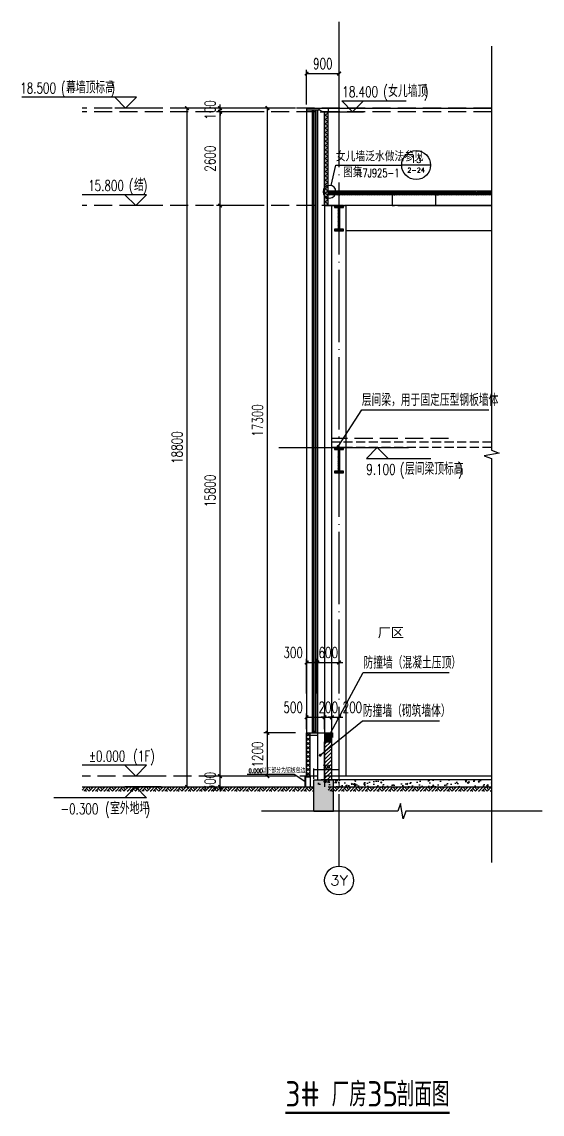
# Model space of a CAD drawing. Extents: x -1899985 to -450366, y 556196 to 2151267.
# Drawn here: x -496026 to -481625, y 558897 to 589146 of the extents above; entities that cross this region are included whole.
import ezdxf
from ezdxf.enums import TextEntityAlignment as Align

# ---------------------------------------------------------------- set-up
doc = ezdxf.new("R2010")
doc.units = 0
doc.header["$LTSCALE"] = 1000
doc.header["$MEASUREMENT"] = 0
for name, pattern in [('__DASH', [0.35, 0.25, -0.1]), ('DASH', [0.35, 0.25, -0.1]), ('DOTE', [2.42, 2, -0.2, 0.02, -0.2])]:
    doc.linetypes.add(name, pattern=pattern)
doc.layers.get('Defpoints').update_dxf_attribs({"color": 210})
for name, color, linetype in [('A-AXIS-D', 1, 'Continuous'), ('A-AXIS-DOTE', 14, 'DOTE'), ('A-AXIS-DP', 126, 'Continuous'), ('A-AXIS-SYMB', 3, 'Continuous'), ('A-CURTAIN', 134, 'Continuous'), ('A-HATCH-1', 252, 'Continuous'), ('A-HATCH-2', 251, 'Continuous'), ('A-LIN-V', 9, 'Continuous'), ('A-SFCE', 30, 'Continuous'), ('A-WINDOW', 140, 'Continuous'), ('AS-COLN', 6, 'Continuous'), ('AS-WALL', 40, 'Continuous'), ('DIM_ELEV', 3, 'Continuous'), ('DIM_LEAD', 3, 'Continuous'), ('DIM_SYMB', 3, 'Continuous'), ('PUB_HATCH', 8, 'Continuous'), ('PUB_TEXT', 7, 'Continuous'), ('建-墙-填充', 8, 'Continuous'), ('建-柱-钢', 9, 'Continuous')]:
    doc.layers.add(name, color=color, linetype=linetype)
doc.layers.add('A-加建区域', color=47, linetype='Continuous', plot=False)
doc.styles.add('_TCH_AXIS', font='COMPLEX', dxfattribs={"bigfont": 'GBCBIG'})
doc.styles.add('_TCH_DIM', font='SIMPLEX', dxfattribs={"bigfont": 'GBCBIG'})
doc.styles.add('_TCH_DIM_T3', font='SIMPLEX', dxfattribs={"width": 0.705882, "bigfont": 'GBCBIG'})
doc.styles.get("Standard").update_dxf_attribs({"font": 'gbenor.shx', "bigfont": 'gbcbig.shx'})
doc.styles.add('图框', font='')
doc.styles.get('图框').set_extended_font_data('SimSun')
doc.dimstyles.new('_TCH_ARCH&&100', dxfattribs={"dimtxt": 297.5, "dimasz": 100, "dimexe": 100, "dimexo": 100, "dimgap": 126.25, "dimtad": 1, "dimdec": 0, "dimzin": 0, "dimdsep": 46, "dimtxsty": '_TCH_DIM_T3', "dimblk": 'ARCHTICK', "dimcen": 0.09, "dimclrt": 7, "dimazin": 2, "dimtfac": 1, "dimtdec": 0, "dimtix": 1, "dimtmove": 2, "dimatfit": 3, "dimfxl": 0, "dimtolj": 1, "dimtzin": 0, "dimarcsym": 0})
doc.dimstyles.new('_TCH_ARCH&&30', dxfattribs={"dimtxt": 89.25, "dimasz": 30, "dimexe": 30, "dimexo": 30, "dimgap": 37.875, "dimtad": 1, "dimdec": 0, "dimzin": 0, "dimdsep": 46, "dimtxsty": '_TCH_DIM_T3', "dimblk": 'ARCHTICK', "dimcen": 0.09, "dimclrt": 7, "dimazin": 2, "dimtfac": 1, "dimtdec": 0, "dimtix": 1, "dimtmove": 2, "dimatfit": 3, "dimfxl": 0, "dimtolj": 1, "dimtzin": 0, "dimarcsym": 0})
pattern_1 = [(45, (60, 0), (-60.000061, 60.000061), []), (135, (60, 0), (-60.000061, -60.000061), [])]
pattern_2 = [(45, (0, 0), (-35.355339, 35.355339), []), (45, (23.57, 0), (-35.355339, 35.355339), [])]

# ---------------------------------------------------------------- blocks, each defined once
blk = doc.blocks.new('42343')
at = {"layer": 'A-CURTAIN', "const_width": 15}
blk.add_lwpolyline([(-1579953, 568257), (-1580003, 568257), (-1580003, 567957)], dxfattribs=at)
at = {"layer": 'A-CURTAIN'}
blk.add_lwpolyline([(-1579953, 568237), (-1579983, 568237), (-1579983, 567957)], dxfattribs=at)
at = {"layer": 'A-LIN-V'}
blk.add_line((-1579853, 568237), (-1579853, 567957), dxfattribs=at)
at = {"layer": 'DIM_LEAD'}
for p, q in [((-1580293, 568303), (-1581600, 568303)), ((-1580003, 568107), (-1580293, 568303))]:
    blk.add_line(p, q, dxfattribs=at)
blk.add_lwpolyline([(-1580003, 568107, 0, 32, 0), (-1580102, 568175, 0, 0, 0)], format="xyseb", dxfattribs=at)
at = {"layer": 'PUB_TEXT', "style": '_TCH_DIM', "width": 0.705882}
blk.add_text('0.000', height=119, dxfattribs=at).set_placement((-1581558, 568345))
at = {"layer": 'PUB_TEXT', "style": '_TCH_DIM'}
blk.add_text('以下部分为铝板包边', height=135, dxfattribs=at).set_placement((-1581198, 568345))
blk = doc.blocks.new('_ArchTick')
at = {"color": 0, "linetype": 'ByBlock', "const_width": 0.4}
blk.add_lwpolyline([(-0.5, -0.5), (0.5, 0.5)], dxfattribs=at)
blk = doc.blocks.new('*D110')
at = {"layer": 'A-AXIS-DP', "color": 0, "lineweight": -2}
for p, q in [((-487946, 568187), (-487946, 568468)), ((-487946, 568438), (-487246, 568438)), ((-487246, 568187), (-487246, 568468))]:
    blk.add_line(p, q, dxfattribs=at)
at = {"layer": 'Defpoints', "color": 0}
for p in [(-487246, 568438), (-487946, 568157), (-487246, 568157)]:
    blk.add_point(p, dxfattribs=at)
at = {"layer": 'A-AXIS-DP', "color": 0, "lineweight": -2, "xscale": 30, "yscale": 30, "zscale": 30, "rotation": 180}
blk.add_blockref('_ArchTick', (-487946, 568438), dxfattribs=at)
at = {"layer": 'A-AXIS-DP', "color": 0, "lineweight": -2, "xscale": 30, "yscale": 30, "zscale": 30}
blk.add_blockref('_ArchTick', (-487246, 568438), dxfattribs=at)
at = {"layer": 'A-AXIS-DP', "color": 7, "insert": (-487596, 568520), "char_height": 89.2, "attachment_point": 5, "style": '_TCH_DIM_T3'}
blk.add_mtext('\\A1;700', dxfattribs=at)
blk = doc.blocks.new('*D133')
at = {"layer": 'A-AXIS-DP', "color": 0, "lineweight": -2}
for p, q in [((-488146, 569557), (-488146, 569988)), ((-488146, 569888), (-487646, 569888)), ((-487646, 569557), (-487646, 569988))]:
    blk.add_line(p, q, dxfattribs=at)
at = {"layer": 'Defpoints', "color": 0}
for p in [(-487646, 569888), (-488146, 569457), (-487646, 569457)]:
    blk.add_point(p, dxfattribs=at)
at = {"layer": 'A-AXIS-DP', "color": 0, "lineweight": -2, "xscale": 100, "yscale": 100, "zscale": 100, "rotation": 180}
blk.add_blockref('_ArchTick', (-488146, 569888), dxfattribs=at)
at = {"layer": 'A-AXIS-DP', "color": 0, "lineweight": -2, "xscale": 100, "yscale": 100, "zscale": 100}
blk.add_blockref('_ArchTick', (-487646, 569888), dxfattribs=at)
at = {"layer": 'A-AXIS-DP', "color": 7, "insert": (-488516, 570163), "char_height": 297.5, "attachment_point": 5, "style": '_TCH_DIM_T3'}
blk.add_mtext('\\A1;500', dxfattribs=at)
blk = doc.blocks.new('*D134')
at = {"layer": 'A-AXIS-DP', "color": 0, "lineweight": -2}
for p, q in [((-487646, 569888), (-487746, 569888)), ((-487646, 569557), (-487646, 569988)), ((-487646, 569888), (-487446, 569888)), ((-487446, 569557), (-487446, 569988)), ((-487446, 569888), (-487346, 569888))]:
    blk.add_line(p, q, dxfattribs=at)
at = {"layer": 'Defpoints', "color": 0}
for p in [(-487446, 569888), (-487646, 569457), (-487446, 569457)]:
    blk.add_point(p, dxfattribs=at)
at = {"layer": 'A-AXIS-DP', "color": 0, "lineweight": -2, "xscale": 100, "yscale": 100, "zscale": 100}
blk.add_blockref('_ArchTick', (-487646, 569888), dxfattribs=at)
at = {"layer": 'A-AXIS-DP', "color": 0, "lineweight": -2, "xscale": 100, "yscale": 100, "zscale": 100, "rotation": 180}
blk.add_blockref('_ArchTick', (-487446, 569888), dxfattribs=at)
at = {"layer": 'A-AXIS-DP', "color": 7, "insert": (-487546, 570163), "char_height": 297.5, "attachment_point": 5, "style": '_TCH_DIM_T3'}
blk.add_mtext('\\A1;200', dxfattribs=at)
blk = doc.blocks.new('*D135')
at = {"layer": 'A-AXIS-DP', "color": 0, "lineweight": -2}
for p, q in [((-487446, 569888), (-487546, 569888)), ((-487446, 569557), (-487446, 569988)), ((-487446, 569888), (-487246, 569888)), ((-487246, 569557), (-487246, 569988)), ((-487246, 569888), (-487146, 569888))]:
    blk.add_line(p, q, dxfattribs=at)
at = {"layer": 'Defpoints', "color": 0}
for p in [(-487246, 569888), (-487446, 569457), (-487246, 569457)]:
    blk.add_point(p, dxfattribs=at)
at = {"layer": 'A-AXIS-DP', "color": 0, "lineweight": -2, "xscale": 100, "yscale": 100, "zscale": 100}
blk.add_blockref('_ArchTick', (-487446, 569888), dxfattribs=at)
at = {"layer": 'A-AXIS-DP', "color": 0, "lineweight": -2, "xscale": 100, "yscale": 100, "zscale": 100, "rotation": 180}
blk.add_blockref('_ArchTick', (-487246, 569888), dxfattribs=at)
at = {"layer": 'A-AXIS-DP', "color": 7, "insert": (-486876, 570163), "char_height": 297.5, "attachment_point": 5, "style": '_TCH_DIM_T3'}
blk.add_mtext('\\A1;200', dxfattribs=at)
blk = doc.blocks.new('*D180')
at = {"layer": 'A-AXIS-DP', "color": 0, "lineweight": -2}
for p, q in [((-488146, 570549), (-488146, 571505)), ((-488146, 571405), (-487846, 571405)), ((-487846, 570549), (-487846, 571505))]:
    blk.add_line(p, q, dxfattribs=at)
at = {"layer": 'Defpoints', "color": 0}
for p in [(-487846, 571405), (-488146, 570449), (-487846, 570449)]:
    blk.add_point(p, dxfattribs=at)
at = {"layer": 'A-AXIS-DP', "color": 0, "lineweight": -2, "xscale": 100, "yscale": 100, "zscale": 100, "rotation": 180}
blk.add_blockref('_ArchTick', (-488146, 571405), dxfattribs=at)
at = {"layer": 'A-AXIS-DP', "color": 0, "lineweight": -2, "xscale": 100, "yscale": 100, "zscale": 100}
blk.add_blockref('_ArchTick', (-487846, 571405), dxfattribs=at)
at = {"layer": 'A-AXIS-DP', "color": 7, "insert": (-488516, 571680), "char_height": 297.5, "attachment_point": 5, "style": '_TCH_DIM_T3'}
blk.add_mtext('\\A1;300', dxfattribs=at)
blk = doc.blocks.new('*D181')
at = {"layer": 'A-AXIS-DP', "color": 0, "lineweight": -2}
for p, q in [((-487846, 571405), (-487946, 571405)), ((-487846, 570549), (-487846, 571505)), ((-487846, 571405), (-487246, 571405)), ((-487246, 570549), (-487246, 571505)), ((-487246, 571405), (-487146, 571405))]:
    blk.add_line(p, q, dxfattribs=at)
at = {"layer": 'Defpoints', "color": 0}
for p in [(-487246, 571405), (-487846, 570449), (-487246, 570449)]:
    blk.add_point(p, dxfattribs=at)
at = {"layer": 'A-AXIS-DP', "color": 0, "lineweight": -2, "xscale": 100, "yscale": 100, "zscale": 100}
blk.add_blockref('_ArchTick', (-487846, 571405), dxfattribs=at)
at = {"layer": 'A-AXIS-DP', "color": 0, "lineweight": -2, "xscale": 100, "yscale": 100, "zscale": 100, "rotation": 180}
blk.add_blockref('_ArchTick', (-487246, 571405), dxfattribs=at)
at = {"layer": 'A-AXIS-DP', "color": 7, "insert": (-487546, 571680), "char_height": 297.5, "attachment_point": 5, "style": '_TCH_DIM_T3'}
blk.add_mtext('\\A1;600', dxfattribs=at)
blk = doc.blocks.new('*D182')
at = {"layer": 'A-AXIS-DP', "color": 0, "lineweight": -2}
for p, q in [((-488146, 586857), (-488146, 587813)), ((-487246, 586857), (-487246, 587813)), ((-488146, 587713), (-487246, 587713))]:
    blk.add_line(p, q, dxfattribs=at)
at = {"layer": 'Defpoints', "color": 0}
for p in [(-487246, 587713), (-488146, 586757), (-487246, 586757)]:
    blk.add_point(p, dxfattribs=at)
at = {"layer": 'A-AXIS-DP', "color": 0, "lineweight": -2, "xscale": 100, "yscale": 100, "zscale": 100, "rotation": 180}
blk.add_blockref('_ArchTick', (-488146, 587713), dxfattribs=at)
at = {"layer": 'A-AXIS-DP', "color": 0, "lineweight": -2, "xscale": 100, "yscale": 100, "zscale": 100}
blk.add_blockref('_ArchTick', (-487246, 587713), dxfattribs=at)
at = {"layer": 'A-AXIS-DP', "color": 7, "insert": (-487696, 587988), "char_height": 297.5, "attachment_point": 5, "style": '_TCH_DIM_T3'}
blk.add_mtext('\\A1;900', dxfattribs=at)
blk = doc.blocks.new('*D183')
at = {"layer": 'A-AXIS-D', "color": 0, "lineweight": -2}
for p, q in [((-489740, 568257), (-490640, 568257)), ((-490540, 568257), (-490540, 568357)), ((-490540, 567957), (-490540, 568257)), ((-489740, 567957), (-490640, 567957)), ((-490540, 567957), (-490540, 567857))]:
    blk.add_line(p, q, dxfattribs=at)
at = {"layer": 'Defpoints', "color": 0}
for p in [(-490540, 568257), (-489640, 568257), (-489640, 567957)]:
    blk.add_point(p, dxfattribs=at)
at = {"layer": 'A-AXIS-D', "color": 0, "lineweight": -2, "xscale": 100, "yscale": 100, "zscale": 100}
for p, rotation in [((-490540, 568257), 270), ((-490540, 567957), 90)]:
    blk.add_blockref('_ArchTick', p, dxfattribs=dict(at, rotation=rotation))
at = {"layer": 'A-AXIS-D', "color": 7, "insert": (-490815, 568107), "char_height": 297.5, "attachment_point": 5, "rotation": 90, "style": '_TCH_DIM_T3'}
blk.add_mtext('\\A1;300', dxfattribs=at)
blk = doc.blocks.new('*D184')
at = {"layer": 'A-AXIS-D', "color": 0, "lineweight": -2}
for p, q in [((-489740, 584057), (-490640, 584057)), ((-490540, 568257), (-490540, 584057)), ((-489740, 568257), (-490640, 568257))]:
    blk.add_line(p, q, dxfattribs=at)
at = {"layer": 'Defpoints', "color": 0}
for p in [(-490540, 584057), (-489640, 584057), (-489640, 568257)]:
    blk.add_point(p, dxfattribs=at)
at = {"layer": 'A-AXIS-D', "color": 0, "lineweight": -2, "xscale": 100, "yscale": 100, "zscale": 100}
for p, rotation in [((-490540, 584057), 90), ((-490540, 568257), 270)]:
    blk.add_blockref('_ArchTick', p, dxfattribs=dict(at, rotation=rotation))
at = {"layer": 'A-AXIS-D', "color": 7, "insert": (-490815, 576157), "char_height": 297.5, "attachment_point": 5, "rotation": 90, "style": '_TCH_DIM_T3'}
blk.add_mtext('\\A1;15800', dxfattribs=at)
blk = doc.blocks.new('*D185')
at = {"layer": 'A-AXIS-D', "color": 0, "lineweight": -2}
for p, q in [((-489740, 586657), (-490640, 586657)), ((-490540, 584057), (-490540, 586657)), ((-489740, 584057), (-490640, 584057))]:
    blk.add_line(p, q, dxfattribs=at)
at = {"layer": 'Defpoints', "color": 0}
for p in [(-490540, 586657), (-489640, 586657), (-489640, 584057)]:
    blk.add_point(p, dxfattribs=at)
at = {"layer": 'A-AXIS-D', "color": 0, "lineweight": -2, "xscale": 100, "yscale": 100, "zscale": 100}
for p, rotation in [((-490540, 586657), 90), ((-490540, 584057), 270)]:
    blk.add_blockref('_ArchTick', p, dxfattribs=dict(at, rotation=rotation))
at = {"layer": 'A-AXIS-D', "color": 7, "insert": (-490815, 585357), "char_height": 297.5, "attachment_point": 5, "rotation": 90, "style": '_TCH_DIM_T3'}
blk.add_mtext('\\A1;2600', dxfattribs=at)
blk = doc.blocks.new('*D186')
at = {"layer": 'A-AXIS-D', "color": 0, "lineweight": -2}
for p, q in [((-490540, 586757), (-490540, 586857)), ((-489740, 586757), (-490640, 586757)), ((-489740, 586657), (-490640, 586657)), ((-490540, 586657), (-490540, 586757)), ((-490540, 586657), (-490540, 586557))]:
    blk.add_line(p, q, dxfattribs=at)
at = {"layer": 'Defpoints', "color": 0}
for p in [(-490540, 586757), (-489640, 586757), (-489640, 586657)]:
    blk.add_point(p, dxfattribs=at)
at = {"layer": 'A-AXIS-D', "color": 0, "lineweight": -2, "xscale": 100, "yscale": 100, "zscale": 100}
for p, rotation in [((-490540, 586757), 270), ((-490540, 586657), 90)]:
    blk.add_blockref('_ArchTick', p, dxfattribs=dict(at, rotation=rotation))
at = {"layer": 'A-AXIS-D', "color": 7, "insert": (-490815, 586707), "char_height": 297.5, "attachment_point": 5, "rotation": 90, "style": '_TCH_DIM_T3'}
blk.add_mtext('\\A1;100', dxfattribs=at)
blk = doc.blocks.new('*D187')
at = {"layer": 'A-AXIS-D', "color": 0, "lineweight": -2}
for p, q in [((-490629, 586757), (-491554, 586757)), ((-491454, 567957), (-491454, 586757)), ((-490629, 567957), (-491554, 567957))]:
    blk.add_line(p, q, dxfattribs=at)
at = {"layer": 'Defpoints', "color": 0}
for p in [(-491454, 586757), (-490529, 586757), (-490529, 567957)]:
    blk.add_point(p, dxfattribs=at)
at = {"layer": 'A-AXIS-D', "color": 0, "lineweight": -2, "xscale": 100, "yscale": 100, "zscale": 100}
for p, rotation in [((-491454, 586757), 90), ((-491454, 567957), 270)]:
    blk.add_blockref('_ArchTick', p, dxfattribs=dict(at, rotation=rotation))
at = {"layer": 'A-AXIS-D', "color": 7, "insert": (-491729, 577357), "char_height": 297.5, "attachment_point": 5, "rotation": 90, "style": '_TCH_DIM_T3'}
blk.add_mtext('\\A1;18800', dxfattribs=at)
blk = doc.blocks.new('*D188')
at = {"layer": 'A-AXIS-DP', "color": 0, "lineweight": -2}
for p, q in [((-488455, 569457), (-489328, 569457)), ((-489228, 568257), (-489228, 569457)), ((-488455, 568257), (-489328, 568257))]:
    blk.add_line(p, q, dxfattribs=at)
at = {"layer": 'Defpoints', "color": 0}
for p in [(-489228, 569457), (-488355, 569457), (-488355, 568257)]:
    blk.add_point(p, dxfattribs=at)
at = {"layer": 'A-AXIS-DP', "color": 0, "lineweight": -2, "xscale": 100, "yscale": 100, "zscale": 100}
for p, rotation in [((-489228, 569457), 90), ((-489228, 568257), 270)]:
    blk.add_blockref('_ArchTick', p, dxfattribs=dict(at, rotation=rotation))
at = {"layer": 'A-AXIS-DP', "color": 7, "insert": (-489503, 568857), "char_height": 297.5, "attachment_point": 5, "rotation": 90, "style": '_TCH_DIM_T3'}
blk.add_mtext('\\A1;1200', dxfattribs=at)
blk = doc.blocks.new('*D189')
at = {"layer": 'A-AXIS-DP', "color": 0, "lineweight": -2}
for p, q in [((-488455, 586757), (-489328, 586757)), ((-489228, 569457), (-489228, 586757)), ((-488455, 569457), (-489328, 569457))]:
    blk.add_line(p, q, dxfattribs=at)
at = {"layer": 'Defpoints', "color": 0}
for p in [(-489228, 586757), (-488355, 586757), (-488355, 569457)]:
    blk.add_point(p, dxfattribs=at)
at = {"layer": 'A-AXIS-DP', "color": 0, "lineweight": -2, "xscale": 100, "yscale": 100, "zscale": 100}
for p, rotation in [((-489228, 586757), 90), ((-489228, 569457), 270)]:
    blk.add_blockref('_ArchTick', p, dxfattribs=dict(at, rotation=rotation))
at = {"layer": 'A-AXIS-DP', "color": 7, "insert": (-489503, 578107), "char_height": 297.5, "attachment_point": 5, "rotation": 90, "style": '_TCH_DIM_T3'}
blk.add_mtext('\\A1;17300', dxfattribs=at)
blk = doc.blocks.new('CURVEPATTERNLIB$SYSLIB$岩棉板')
at = {"color": 0}
for p, q in [((0, -17), (12, -67)), ((12, -67), (24, -17))]:
    blk.add_line(p, q, dxfattribs=at)
for centre, start, end in [((12, -17), 0, 180), ((0, -67), 270, 0), ((24, -67), 180, 270)]:
    blk.add_arc(centre, 12, start, end, dxfattribs=at)
blk = doc.blocks.new('$LinePat$素土夯实')
at = {"color": 0}
for p, q in [((0, -210), (210, 0)), ((120, -300), (420, 0)), ((420, 0), (608, -188)), ((495, -300), (795, 0)), ((615, 0), (705, -90)), ((210, -210), (300, -300)), ((315, -105), (502, -293)), ((705, -300), (795, -210))]:
    blk.add_line(p, q, dxfattribs=at)
blk = doc.blocks.new('_FZH')
blk.add_lwpolyline([(-0.5, -0.5), (0.5, -0.5), (0.5, 0.5), (-0.5, 0.5)], close=True)
at = {"layer": 'PUB_HATCH'}
blk.add_solid([(-0.5, -0.5), (0.5, -0.5), (-0.5, 0.5), (0.5, 0.5)], dxfattribs=at)

msp = doc.modelspace()

# ---------------------------------------------------------------- hatches: boundary and pattern name
at = {"layer": 'A-HATCH-1'}
h = msp.add_hatch(dxfattribs=at)
h.set_pattern_fill('混凝土', color=256, scale=50)
h.set_pattern_definition([(50, (0, 0), (358.63009, -31.37607), [37.5, -412.5]), (355, (0, 0), (-69.37567, 376.09607), [30, -330]), (100.4514, (29.9, -2.6), (289.25469, 344.71977), [31.8701, -350.57106]), (46.1842, (0, 100), (533.62052, -82.7595), [56.25, -618.75]), (96.6356, (44.47, 93.1), (467.33135, 487.05894), [47.80514, -525.8565]), (351.1842, (0, 100), (467.33097, 487.0593), [45, -495]), (21, (50, 75), (298.45353, -201.30945), [37.5, -412.5]), (326, (50, 75), (121.65767, 362.57502), [30, -330]), (71.4514, (74.87, 58.22), (420.11131, 161.26525), [31.8701, -350.57106]), (37.5, (0, 0), (6.079928, 166.446927), [0, -326, 0, -335, 0, -331.25]), (7.5, (0, 0), (131.53477, 197.205856), [0, -191, 0, -318.5, 0, -126.25]), (327.5, (-111.5, 0), (266.911218, -11.277436), [0, -125, 0, -390, 0, -517.5]), (317.5, (-161.5, 0), (291.593085, 50.05249), [0, -162.5, 0, -259, 0, -367.5])])
h.paths.add_polyline_path([(-483023.6, 567957.5), (-483023.6, 568157.5), (-487846, 568157.5), (-487846, 567957.5)])
at = {"layer": 'PUB_HATCH'}
h = msp.add_hatch(dxfattribs=at)
h.set_pattern_fill('多孔材料', color=256, scale=30, style=0)
h.set_pattern_definition(pattern_1)
h.paths.add_polyline_path([(-487546, 584057.5), (-487546, 586657.5), (-487646, 586657.5), (-487646, 584057.5)])
h = msp.add_hatch(dxfattribs=at)
h.set_pattern_fill('多孔材料', color=256, scale=30, style=0)
h.set_pattern_definition(pattern_1)
h.paths.add_polyline_path([(-488046, 568237.5), (-488046, 569457.5), (-488146, 569457.5), (-488146, 568237.5)])
h = msp.add_hatch(dxfattribs=at)
h.set_pattern_fill('普通砖', color=256, scale=30, style=0)
h.set_pattern_definition([(45, (0, 53.85), (-53.03303, 53.03303), [])])
h.paths.add_polyline_path([(-487446, 569207.5), (-487646, 569207.5), (-487646, 568157.5), (-487446, 568157.5)])
msp.add_hatch(color=256, dxfattribs=at).paths.add_polyline_path([(-487396, 567290), (-487396, 568157.5), (-487946, 568157.5), (-487946, 567290)])
at = {"layer": '建-墙-填充'}
h = msp.add_hatch(dxfattribs=at)
h.set_pattern_fill('金属', color=256, scale=20, style=0)
h.set_pattern_definition(pattern_2)
h.paths.add_polyline_path([(-487371, 584057.5), (-487371, 584007.5), (-487271, 584007.5), (-487271, 583407.5), (-487371, 583407.5), (-487371, 583357.5), (-487121, 583357.5), (-487121, 583407.5), (-487221, 583407.5), (-487221, 584007.5), (-487121, 584007.5), (-487121, 584057.5)])
h = msp.add_hatch(dxfattribs=at)
h.set_pattern_fill('金属', color=256, scale=20, style=0)
h.set_pattern_definition(pattern_2)
h.paths.add_polyline_path([(-487371, 577357.5), (-487371, 577307.5), (-487271, 577307.5), (-487271, 576707.5), (-487371, 576707.5), (-487371, 576657.5), (-487121, 576657.5), (-487121, 576707.5), (-487221, 576707.5), (-487221, 577307.5), (-487121, 577307.5), (-487121, 577357.5)])

# ---------------------------------------------------------------- linework, layer by layer
at = {"layer": 'A-AXIS-D'}
msp.add_circle((-487246, 565367.9), 400, dxfattribs=at)
at = {"layer": 'A-AXIS-DOTE'}
for p, q in [((-487246, 565758.8), (-487246, 589146)), ((-488915.1, 577357.5), (-485324.7, 577357.5))]:
    msp.add_line(p, q, dxfattribs=at)
at = {"layer": 'A-AXIS-DOTE', "linetype": '__DASH', "ltscale": 2}
for p, q in [((-483023.6, 586757.5), (-494361.2, 586757.5)), ((-483023.6, 586657.5), (-494361.2, 586657.5)), ((-483023.6, 584057.5), (-494361.2, 584057.5)), ((-484330.4, 568257.5), (-494361.2, 568257.5))]:
    msp.add_line(p, q, dxfattribs=at)
at = {"layer": 'A-AXIS-SYMB'}
for p, q in [((-487468.6, 584613.6), (-487331, 585179.2)), ((-487331, 585179.2), (-485512.7, 585179.2)), ((-484712.7, 585179.2), (-485512.7, 585179.2)), ((-487272.3, 577388.5), (-486614.9, 578403)), ((-486614.9, 578403), (-483104.5, 578403)), ((-487539.8, 569344.5), (-486578.6, 571127.6)), ((-486578.6, 571127.6), (-484199, 571127.6)), ((-487767, 568837.4), (-486599, 569792.1)), ((-486599, 569792.1), (-484462.5, 569792.1))]:
    msp.add_line(p, q, dxfattribs=at)
msp.add_lwpolyline([(-487333.3, 584441.5, 1), (-487687.4, 584441.5, 1)], format="xyb", close=True, dxfattribs=at)
at = {"layer": 'A-AXIS-SYMB', "const_width": 40}
for points in [[(-487283.2, 577371.8, 1), (-487261.5, 577405.3, 1)], [(-487549.3, 569326.9, 1), (-487530.3, 569362.1, 1)], [(-487782.5, 568824.7, 1), (-487751.5, 568850.1, 1)]]:
    msp.add_lwpolyline(points, format="xyb", close=True, dxfattribs=at)
at = {"layer": 'A-AXIS-SYMB'}
msp.add_circle((-485112.7, 585179.2), 400, dxfattribs=at)
at = {"layer": 'A-LIN-V'}
for p, q in [((-488146, 586757.5), (-487846, 586757.5)), ((-488146, 586757.5), (-488146, 569457.5)), ((-488146, 586707.5), (-487796, 586707.5)), ((-487846, 586757.5), (-483023.6, 586757.5)), ((-487846, 586707.5), (-487846, 568157.5)), ((-487646, 586657.5), (-487646, 567957.5)), ((-487246, 584057.5), (-487646, 584057.5)), ((-487646, 584057.5), (-487046, 584057.5)), ((-487446, 568257.5), (-487446, 584057.5)), ((-483023.6, 584057.5), (-487096, 584057.5)), ((-487046, 568257.5), (-487046, 584057.5)), ((-485621.6, 584057.5), (-486271.6, 584057.5)), ((-485621.6, 584057.5), (-483023.6, 584057.5)), ((-483023.6, 583357.5), (-487046, 583357.5))]:
    msp.add_line(p, q, dxfattribs=at)
for points in [[(-485708.4, 584337.5), (-485708.4, 584357.5), (-485778.4, 584357.5), (-485778.4, 584057.5), (-485708.4, 584057.5), (-485708.4, 584077.5)], [(-484508.4, 584337.5), (-484508.4, 584357.5), (-484578.4, 584357.5), (-484578.4, 584057.5), (-484508.4, 584057.5), (-484508.4, 584077.5)]]:
    msp.add_lwpolyline(points, dxfattribs=at)
at = {"layer": 'A-SFCE'}
msp.add_line((-483023.6, 568257.5), (-487646, 568257.5), dxfattribs=at)
at = {"layer": 'A-SFCE', "linetype": 'DASH'}
msp.add_lwpolyline([(-487846, 569457.5), (-487596, 569457.5), (-487426, 569457.5), (-487426, 569323.7)], dxfattribs=at)
at = {"layer": 'A-WINDOW'}
for p, q in [((-487986, 569507.5), (-487986, 586707.5)), ((-487953, 569507.5), (-487953, 586707.5)), ((-487919, 586707.5), (-487919, 569507.5)), ((-487886, 586707.5), (-487886, 569507.5))]:
    msp.add_line(p, q, dxfattribs=at)
for points in [[(-487796, 586757.5), (-487546, 586757.5), (-487546, 586657.5), (-487696, 586657.5), (-487796, 586707.5)], [(-488046, 569457.5), (-487846, 569457.5), (-487846, 569380.5), (-488046, 569380.5)], [(-487986, 569507.5), (-487886, 569507.5), (-487886, 569457.5), (-487986, 569457.5)]]:
    msp.add_lwpolyline(points, close=True, dxfattribs=at)
at = {"layer": 'A-加建区域', "linetype": '__DASH', "ltscale": 2}
msp.add_line((-484215.1, 577607.5), (-487446, 577607.5), dxfattribs=at)
at = {"layer": 'A-加建区域', "linetype": 'DASH'}
for points in [[(-483023.6, 577507.5), (-487446, 577507.5)], [(-483023.6, 577357.5), (-487446, 577357.5)]]:
    msp.add_lwpolyline(points, dxfattribs=at)
at = {"layer": 'AS-COLN'}
for p, q in [((-483023.6, 584457.5), (-487546, 584457.5)), ((-483023.6, 584357.5), (-487546, 584357.5)), ((-487946, 567290), (-487946, 568157.5)), ((-487946, 568157.5), (-487396, 568157.5)), ((-487396, 567290), (-487396, 568157.5)), ((-487946, 567290), (-487396, 567290))]:
    msp.add_line(p, q, dxfattribs=at)
for points in [[(-483023.6, 568157.5), (-487746, 568157.5)], [(-487546, 567957.5), (-483023.6, 567957.5)]]:
    msp.add_lwpolyline(points, dxfattribs=at)
at = {"layer": 'AS-WALL'}
for p, q in [((-487646, 584057.5), (-487646, 586657.5)), ((-487646, 586657.5), (-487546, 586657.5)), ((-487546, 584057.5), (-487546, 586657.5)), ((-487646, 584057.5), (-487546, 584057.5)), ((-488146, 568237.5), (-488146, 569457.5)), ((-488146, 569457.5), (-488046, 569457.5)), ((-488046, 569457.5), (-487846, 569457.5)), ((-488046, 568237.5), (-488046, 569457.5)), ((-487646, 568157.5), (-487646, 569207.5)), ((-487446, 568157.5), (-487446, 569207.5)), ((-488146, 568237.5), (-488046, 568237.5)), ((-487646, 568157.5), (-487446, 568157.5))]:
    msp.add_line(p, q, dxfattribs=at)
msp.add_lwpolyline([(-494361.2, 567957.5), (-487946, 567957.5), (-487946, 567957.5)], dxfattribs=at)
at = {"layer": 'DIM_ELEV'}
for p, q in [((-492852.9, 587057.5), (-496026.2, 587057.5)), ((-493152.9, 586757.5), (-493452.9, 587057.5)), ((-493152.9, 586757.5), (-492852.9, 587057.5)), ((-486873.3, 586657.5), (-487173.3, 586957.5)), ((-487173.3, 586957.5), (-485385.3, 586957.5)), ((-486873.3, 586657.5), (-486573.3, 586957.5)), ((-492452.9, 586757.5), (-493452.9, 586757.5)), ((-487773.3, 586657.5), (-486573.3, 586657.5)), ((-492573.2, 584357.5), (-494361.2, 584357.5)), ((-492873.2, 584057.5), (-493173.2, 584357.5)), ((-492873.2, 584057.5), (-492573.2, 584357.5)), ((-492173.2, 584057.5), (-493173.2, 584057.5)), ((-487191.2, 577357.5), (-485890.1, 577357.5)), ((-486190.1, 577357.5), (-486490.1, 577057.5)), ((-486190.1, 577357.5), (-485890.1, 577057.5)), ((-486490.1, 577057.5), (-484702.1, 577057.5)), ((-492573.2, 568557.5), (-494361.2, 568557.5)), ((-492873.2, 568257.5), (-493173.2, 568557.5)), ((-492873.2, 568257.5), (-492573.2, 568557.5)), ((-492173.2, 568257.5), (-493173.2, 568257.5)), ((-492873.2, 567957.5), (-493173.2, 567657.5)), ((-492173.2, 567957.5), (-493173.2, 567957.5)), ((-492873.2, 567957.5), (-492573.2, 567657.5)), ((-492573.2, 567657.5), (-495143, 567657.5))]:
    msp.add_line(p, q, dxfattribs=at)
at = {"layer": 'DIM_SYMB'}
for points in [[(-483023.6, 588475.8), (-483023.6, 577282.3), (-482813.6, 577205.9), (-483233.6, 577131.8), (-483023.6, 577057.3), (-483023.6, 565863.8)], [(-481625, 567290), (-485398, 567290), (-485474.5, 567080), (-485548.5, 567500), (-485623, 567290), (-489396, 567290)]]:
    msp.add_lwpolyline(points, dxfattribs=at)
at = {"layer": 'DIM_SYMB', "const_width": 70}
msp.add_lwpolyline([(-488733.7, 558932.5), (-484185.2, 558932.5)], dxfattribs=at)
at = {"layer": '建-柱-钢'}
for p, q in [((-487371, 584057.5), (-487371, 584007.5)), ((-487121, 584057.5), (-487371, 584057.5)), ((-487371, 584007.5), (-487271, 584007.5)), ((-487271, 584007.5), (-487271, 583407.5)), ((-487221, 583407.5), (-487221, 584007.5)), ((-487221, 584007.5), (-487121, 584007.5)), ((-487121, 584007.5), (-487121, 584057.5)), ((-487271, 583407.5), (-487371, 583407.5)), ((-487371, 583407.5), (-487371, 583357.5)), ((-487371, 583357.5), (-487121, 583357.5)), ((-487121, 583407.5), (-487221, 583407.5)), ((-487121, 583357.5), (-487121, 583407.5)), ((-487371, 577357.5), (-487371, 577307.5)), ((-487121, 577357.5), (-487371, 577357.5)), ((-487371, 577307.5), (-487271, 577307.5)), ((-487271, 577307.5), (-487271, 576707.5)), ((-487221, 576707.5), (-487221, 577307.5)), ((-487221, 577307.5), (-487121, 577307.5)), ((-487121, 577307.5), (-487121, 577357.5)), ((-487271, 576707.5), (-487371, 576707.5)), ((-487371, 576707.5), (-487371, 576657.5)), ((-487371, 576657.5), (-487121, 576657.5)), ((-487121, 576707.5), (-487221, 576707.5)), ((-487121, 576657.5), (-487121, 576707.5))]:
    msp.add_line(p, q, dxfattribs=at)

# ---------------------------------------------------------------- block references
at = {"layer": 'A-HATCH-1', "xscale": 0.4063255905902088, "yscale": 0.4, "zscale": 0.4}
for p in [(-487546, 567957.5), (-487223, 567957.5), (-486900, 567957.5), (-486576.9, 567957.5), (-486253.9, 567957.5), (-485930.9, 567957.5), (-485607.8, 567957.5), (-485284.8, 567957.5), (-484961.8, 567957.5), (-484638.8, 567957.5), (-484315.7, 567957.5), (-483992.7, 567957.5), (-483669.7, 567957.5), (-483346.6, 567957.5)]:
    msp.add_blockref('$LinePat$素土夯实', p, dxfattribs=at)
at = {"layer": 'A-HATCH-2', "xscale": 1.355636637671839, "yscale": 1.351351351351351, "zscale": 1.351351351351351, "rotation": 359.9999999999852}
for p in [(-487546, 584464.5), (-487513.5, 584464.5), (-487480.9, 584464.5), (-487448.4, 584464.5), (-487415.9, 584464.5), (-487383.3, 584464.5), (-487350.8, 584464.5), (-487318.3, 584464.5), (-487285.7, 584464.5), (-487253.2, 584464.5), (-487220.7, 584464.5), (-487188.1, 584464.5), (-487155.6, 584464.5), (-487123.1, 584464.5), (-487090.5, 584464.5), (-487058, 584464.5), (-487025.4, 584464.5), (-486992.9, 584464.5), (-486960.4, 584464.5), (-486927.8, 584464.5), (-486895.3, 584464.5), (-486862.8, 584464.5), (-486830.2, 584464.5), (-486797.7, 584464.5), (-486765.2, 584464.5), (-486732.6, 584464.5), (-486700.1, 584464.5), (-486667.6, 584464.5), (-486635, 584464.5), (-486602.5, 584464.5), (-486570, 584464.5), (-486537.4, 584464.5), (-486504.9, 584464.5), (-486472.3, 584464.5), (-486439.8, 584464.5), (-486407.3, 584464.5), (-486374.7, 584464.5), (-486342.2, 584464.5), (-486309.7, 584464.5), (-486277.1, 584464.5), (-486244.6, 584464.5), (-486212.1, 584464.5), (-486179.5, 584464.5), (-486147, 584464.5), (-486114.5, 584464.5), (-486081.9, 584464.5), (-486049.4, 584464.5), (-486016.9, 584464.5), (-485984.3, 584464.5), (-485951.8, 584464.5), (-485919.2, 584464.5), (-485886.7, 584464.5), (-485854.2, 584464.5), (-485821.6, 584464.5), (-485789.1, 584464.5), (-485756.6, 584464.5), (-485724, 584464.5), (-485691.5, 584464.5), (-485659, 584464.5), (-485626.4, 584464.5), (-485593.9, 584464.5), (-485561.4, 584464.5), (-485528.8, 584464.5), (-485496.3, 584464.5), (-485463.8, 584464.5), (-485431.2, 584464.5), (-485398.7, 584464.5), (-485366.1, 584464.5), (-485333.6, 584464.5), (-485301.1, 584464.5), (-485268.5, 584464.5), (-485236, 584464.5), (-485203.5, 584464.5), (-485170.9, 584464.5), (-485138.4, 584464.5), (-485105.9, 584464.5), (-485073.3, 584464.5), (-485040.8, 584464.5), (-485008.3, 584464.5), (-484975.7, 584464.5), (-484943.2, 584464.5), (-484910.7, 584464.5), (-484878.1, 584464.5), (-484845.6, 584464.5), (-484813, 584464.5), (-484780.5, 584464.5), (-484748, 584464.5), (-484715.4, 584464.5), (-484682.9, 584464.5), (-484650.4, 584464.5), (-484617.8, 584464.5), (-484585.3, 584464.5), (-484552.8, 584464.5), (-484520.2, 584464.5), (-484487.7, 584464.5), (-484455.2, 584464.5), (-484422.6, 584464.5), (-484390.1, 584464.5), (-484357.6, 584464.5), (-484325, 584464.5), (-484292.5, 584464.5), (-484259.9, 584464.5), (-484227.4, 584464.5), (-484194.9, 584464.5), (-484162.3, 584464.5), (-484129.8, 584464.5), (-484097.3, 584464.5), (-484064.7, 584464.5), (-484032.2, 584464.5), (-483999.7, 584464.5), (-483967.1, 584464.5), (-483934.6, 584464.5), (-483902.1, 584464.5), (-483869.5, 584464.5), (-483837, 584464.5), (-483804.5, 584464.5), (-483771.9, 584464.5), (-483739.4, 584464.5), (-483706.8, 584464.5), (-483674.3, 584464.5), (-483641.8, 584464.5), (-483609.2, 584464.5), (-483576.7, 584464.5), (-483544.2, 584464.5), (-483511.6, 584464.5), (-483479.1, 584464.5), (-483446.6, 584464.5), (-483414, 584464.5), (-483381.5, 584464.5), (-483349, 584464.5), (-483316.4, 584464.5), (-483283.9, 584464.5), (-483251.4, 584464.5), (-483218.8, 584464.5), (-483186.3, 584464.5), (-483153.8, 584464.5), (-483121.2, 584464.5), (-483088.7, 584464.5), (-483056.1, 584464.5)]:
    msp.add_blockref('CURVEPATTERNLIB$SYSLIB$岩棉板', p, dxfattribs=at)
at = {"layer": 'A-HATCH-2', "xscale": 0.4034714446911708, "yscale": 0.4, "zscale": 0.4}
for p in [(-494361.2, 567957.5), (-494040.4, 567957.5), (-493719.7, 567957.5), (-493398.9, 567957.5), (-493078.2, 567957.5), (-492757.4, 567957.5), (-492436.6, 567957.5), (-492115.9, 567957.5), (-491795.1, 567957.5), (-491474.4, 567957.5), (-491153.6, 567957.5), (-490832.9, 567957.5), (-490512.1, 567957.5), (-490191.3, 567957.5), (-489870.6, 567957.5), (-489549.8, 567957.5), (-489229.1, 567957.5), (-488908.3, 567957.5), (-488587.5, 567957.5), (-488266.8, 567957.5)]:
    msp.add_blockref('$LinePat$素土夯实', p, dxfattribs=at)
at = {"layer": 'A-LIN-V'}
msp.add_blockref('42343', (1091806.7, 0), dxfattribs=at)
at = {"layer": 'AS-COLN', "xscale": 200.0000002973247, "yscale": 200.0000010662479, "zscale": 200.0000010662479, "rotation": 359.9999997308278}
msp.add_blockref('_FZH', (-487546, 569307.5), dxfattribs=at)

# ---------------------------------------------------------------- texts
at = {"layer": 'PUB_TEXT', "style": '_TCH_DIM', "width": 0.705882}
for s, height, p in [('18.500', 297.5, (-496071.3, 587162.5)), ('(', 297.5, (-494941.3, 587162.5)), (')', 297.5, (-493572.6, 587162.5)), ('18.400', 297.5, (-487155.1, 587062.5)), ('(', 297.5, (-486025.1, 587062.5)), (')', 297.5, (-484902.1, 587062.5)), ('17J925-1', 238, (-486740.7, 584842)), ('15.800', 297.5, (-494191.2, 584462.5)), ('(', 297.5, (-493061.2, 584462.5)), (')', 297.5, (-492675.5, 584462.5)), ('9.100', 297.5, (-486492, 576602.5)), ('(', 297.5, (-485562, 576602.5)), (')', 297.5, (-483947.5, 576602.5)), ('(1F)', 297.5, (-492941.2, 568662.5)), ('%%P0.000', 297.5, (-494171.2, 568662.5)), ('-0.300', 297.5, (-494953, 567202.5)), ('(', 297.5, (-493723, 567202.5)), (')', 297.5, (-492600, 567202.5))]:
    msp.add_text(s, height=height, dxfattribs=at).set_placement(p)
at = {"layer": 'PUB_TEXT'}
for s, height, style, p in [('幕墙顶标高', 337.59, '_TCH_DIM', (-494801.3, 587162.5)), ('女儿墙顶', 337.59, '_TCH_DIM', (-485885.1, 587062.5)), ('女儿墙泛水做法参见', 270.07, '_TCH_DIM', (-487333.3, 585284.1)), ('图集', 270.07, '_TCH_DIM', (-487133.9, 584842)), ('结', 337.6, '_TCH_DIM', (-492921.2, 584462.5)), ('层间梁，用于固定压型钢板墙体', 337.589, '_TCH_DIM', (-486616.4, 578508)), ('层间梁顶标高', 337.59, '_TCH_DIM', (-485422, 576602.5)), ('厂区', 264.35, '图框', (-486174.6, 572102.8)), ('防撞墙（混凝土压顶）', 337.59, '_TCH_DIM', (-486570.5, 571232.6)), ('防撞墙（砌筑墙体）', 337.59, '_TCH_DIM', (-486588.2, 569897.1)), ('室外地坪', 337.59, '_TCH_DIM', (-493583, 567202.5))]:
    msp.add_text(s, height=height, dxfattribs=dict(at, style=style)).set_placement(p)
for s, height, style, p, p2 in [('13', 213.49, '_TCH_DIM', (-485265.2, 585241.7), (-484960.3, 585241.7)), ('2-24', 126.11, '_TCH_DIM', (-485356, 584976.5), (-484869.5, 584976.5)), ('3Y', 270.86, '_TCH_AXIS', (-487491.1, 565232.5), (-487000.9, 565232.5))]:
    msp.add_text(s, height=height, dxfattribs=dict(at, style=style)).set_placement(p, p2, align=Align.FIT)
for s, height, p in [('3#', 700, (-488733.7, 559109.7)), ('厂房', 675.18, (-487450.3, 559109.7)), ('35', 700, (-486467.4, 559109.7)), ('剖面图', 675.18, (-485650.7, 559109.7))]:
    msp.add_text(s, height=height, dxfattribs=at).set_placement(p)

# ---------------------------------------------------------------- dimensions: what is measured, and where the dimension line sits
at = {"layer": 'A-AXIS-D'}
for p1, p2, distance, picture, middle in [((-490528.6, 567957.5), (-490528.6, 586757.5), 925.2, '*D187', (-491728.8, 577357.5)), ((-489640, 586657.5), (-489640, 586757.5), 900, '*D186', (-490815, 586707.5)), ((-489640, 584057.5), (-489640, 586657.5), 900, '*D185', (-490815, 585357.5)), ((-489640, 568257.5), (-489640, 584057.5), 900, '*D184', (-490815, 576157.5)), ((-489640, 567957.5), (-489640, 568257.5), 900, '*D183', (-490815, 568107.5))]:
    dim = msp.add_aligned_dim(p1=p1, p2=p2, distance=distance, dimstyle='_TCH_ARCH&&100', dxfattribs=at)
    dim.commit()
    dim.dimension.update_dxf_attribs({"geometry": picture, "text_midpoint": middle})
at = {"layer": 'A-AXIS-DP'}
for p1, p2, distance, dimstyle, picture, middle in [((-488146, 586757.5), (-487246, 586757.5), 955.1, '_TCH_ARCH&&100', '*D182', (-487696, 587987.5)), ((-488354.7, 569457.5), (-488354.7, 586757.5), 873.2, '_TCH_ARCH&&100', '*D189', (-489502.8, 578107.5)), ((-487846, 570449.5), (-487246, 570449.5), 955.1, '_TCH_ARCH&&100', '*D181', (-487546, 571679.6)), ((-487646, 569457.5), (-487446, 569457.5), 430.6, '_TCH_ARCH&&100', '*D134', (-487546, 570163.1)), ((-488354.7, 568257.5), (-488354.7, 569457.5), 873.2, '_TCH_ARCH&&100', '*D188', (-489502.8, 568857.5)), ((-487946, 568157.5), (-487246, 568157.5), 280.5, '_TCH_ARCH&&30', '*D110', (-487596, 568520.5))]:
    dim = msp.add_aligned_dim(p1=p1, p2=p2, distance=distance, dimstyle=dimstyle, dxfattribs=at)
    dim.commit()
    dim.dimension.update_dxf_attribs({"geometry": picture, "text_midpoint": middle})
for base, p1, p2, picture, middle in [((-487846, 571404.6), (-488146, 570449.5), (-487846, 570449.5), '*D180', (-488516, 571679.6)), ((-487646, 569888.1), (-488146, 569457.5), (-487646, 569457.5), '*D133', (-488516, 570163.1)), ((-487246, 569888.1), (-487446, 569457.5), (-487246, 569457.5), '*D135', (-486876, 570163.1))]:
    dim = msp.add_linear_dim(base=base, p1=p1, p2=p2, angle=0, dimstyle='_TCH_ARCH&&100', dxfattribs=at)
    dim.commit()
    dim.dimension.update_dxf_attribs({"geometry": picture, "text_midpoint": middle, "dimtype": 129})

doc.saveas('drawing.dxf')
